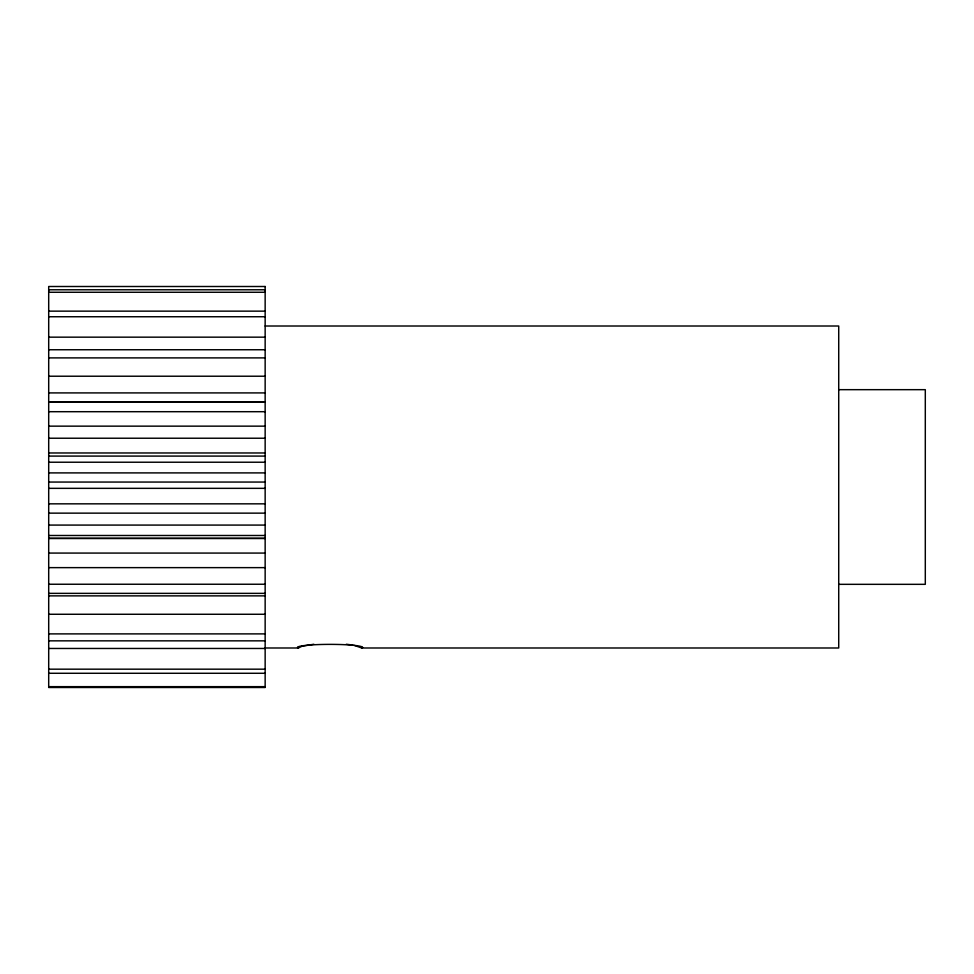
<?xml version="1.0" encoding="UTF-8"?>
<svg xmlns="http://www.w3.org/2000/svg" width="974" height="974" viewBox="0 0 974 974"><rect width="100%" height="100%" fill="white"/><g stroke="black" fill="none" stroke-linecap="round" stroke-linejoin="round"><path stroke-width="1.46" d="M265.147 647.99L298.397 647.99L301.964 646.249L313.847 644.24M354.329 645.397L361.756 647.99L362.547 647.43M48.7 289.777L265.147 289.777M48.7 292.273L265.147 292.273M48.7 311.144L265.147 311.144M48.7 316.745L265.147 316.745M265.147 326.01L838.724 326.01L838.724 647.99L361.756 647.99M48.7 337.162L265.147 337.162M48.7 349.751L265.147 349.751M48.7 357.896L265.147 357.896M48.7 376.22L265.147 376.22M838.724 389.673L925.3 389.673L925.3 584.327L838.724 584.327M48.7 392.912L265.147 392.912M48.7 401.812L265.147 401.812M48.7 402.092L265.147 402.092M48.7 411.698L265.147 411.698M48.7 426.149L265.147 426.149M48.7 438.227L265.147 438.227M48.7 452.971L265.147 452.971M48.7 456.088L265.147 456.088M48.7 462.224L265.147 462.224M48.7 472.901L265.147 472.901M48.7 482.057L265.147 482.057M48.7 488.339L265.147 488.339M48.7 503.838L265.147 503.838M48.7 513.14L265.147 513.14M48.7 525.083L265.147 525.083M48.7 535.493L265.147 535.493M48.7 538.33L265.147 538.33M48.7 538.464L265.147 538.464M48.7 553.074L265.147 553.074M48.7 567.635L265.147 567.635M48.7 584.242L265.147 584.242M48.7 593.361L265.147 593.361M48.7 595.869L265.147 595.869M48.7 614.265L265.147 614.265M48.7 633.891L265.147 633.891M48.7 640.843L265.147 640.843M48.7 648.465L265.147 648.465M48.7 669.175L265.147 669.175M48.7 673.278L265.147 673.278M48.7 686.658L265.147 686.658M346.306 644.24L353.038 645.117M297.606 647.43L298.397 647.99M297.557 647.43A32.519 3.044 0 0 1 330.076 644.374A32.519 3.044 0 0 1 362.596 647.43M265.147 286.502L48.7 286.502L48.7 687.498L265.147 687.498L265.147 286.502"/></g></svg>
